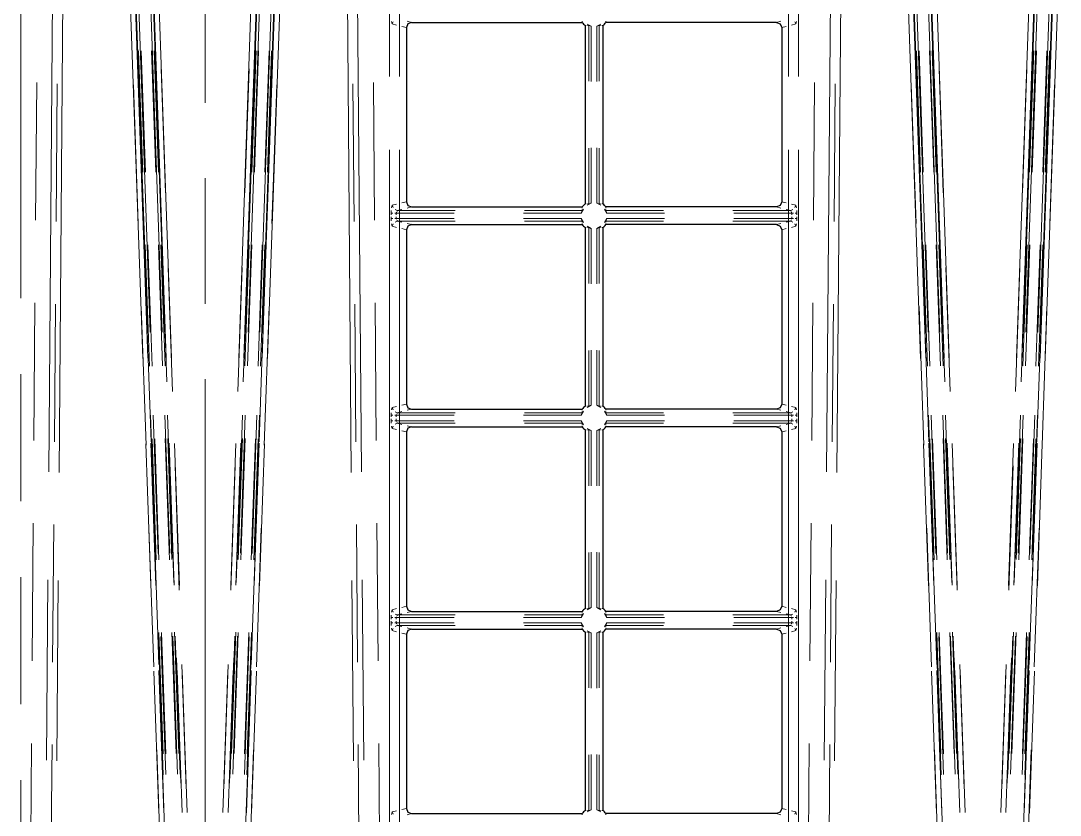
# Model space of a CAD drawing. Header units: millimetres. Extents: x 0 to 1989, y -338 to 950.
# Drawn here: x 525.3 to 725.7, y 338 to 491.2 of the extents above; entities that cross this region are included whole.
import ezdxf

# ---------------------------------------------------------------- set-up
doc = ezdxf.new("R2010")
doc.units = ezdxf.units.MM
doc.layers.add('DETAIL', color=8, linetype='Continuous')
doc.layers.add('FINE', color=9, linetype='Continuous')

msp = doc.modelspace()

# ---------------------------------------------------------------- linework, layer by layer
at = {"layer": 'DETAIL', "lineweight": 25}
for p, q in [((599.62, 489.89), (599.62, 456.28)), ((600.63, 490.88), (633.52, 490.88)), ((634.11, 490.29), (634.11, 455.87)), ((637.51, 490.29), (637.51, 455.87)), ((670.99, 490.88), (638.1, 490.88)), ((672, 489.89), (672, 456.28)), ((600.63, 455.28), (633.52, 455.28)), ((670.99, 455.28), (638.1, 455.28)), ((634.11, 451.29), (634.11, 416.87)), ((637.51, 451.29), (637.51, 416.87)), ((670.99, 451.88), (638.1, 451.88)), ((599.62, 450.89), (599.62, 417.28)), ((672, 450.89), (672, 417.28)), ((600.63, 416.28), (633.52, 416.28)), ((670.99, 416.28), (638.1, 416.28)), ((599.62, 411.89), (599.62, 378.28)), ((600.63, 412.88), (633.52, 412.88)), ((634.11, 412.29), (634.11, 377.87)), ((637.51, 412.29), (637.51, 377.87)), ((670.99, 412.88), (638.1, 412.88)), ((672, 411.89), (672, 378.28)), ((600.63, 377.28), (633.52, 377.28)), ((670.99, 377.28), (638.1, 377.28)), ((599.62, 372.89), (599.62, 339.28)), ((600.63, 373.88), (633.52, 373.88)), ((634.11, 373.29), (634.11, 338.87)), ((637.51, 373.29), (637.51, 338.87)), ((670.99, 373.88), (638.1, 373.88)), ((672, 372.89), (672, 339.28)), ((600.63, 338.28), (633.52, 338.28)), ((670.99, 338.28), (638.1, 338.28))]:
    msp.add_line(p, q, dxfattribs=at)
for points in [[(600.63, 490.88), (599.92, 490.59), (599.62, 489.89)], [(670.99, 490.88), (671.71, 490.59), (672, 489.89)], [(599.62, 456.28), (599.92, 455.57), (600.63, 455.28)], [(672, 456.28), (671.71, 455.57), (670.99, 455.28)], [(600.63, 451.88), (599.92, 451.59), (599.62, 450.89)], [(670.99, 451.88), (671.71, 451.59), (672, 450.89)], [(599.62, 417.28), (599.92, 416.57), (600.63, 416.28)], [(672, 417.28), (671.71, 416.57), (670.99, 416.28)], [(600.63, 412.88), (599.92, 412.59), (599.62, 411.89)], [(670.99, 412.88), (671.71, 412.59), (672, 411.89)], [(599.62, 378.28), (599.92, 377.57), (600.63, 377.28)], [(672, 378.28), (671.71, 377.57), (670.99, 377.28)], [(600.63, 373.88), (599.92, 373.59), (599.62, 372.89)], [(670.99, 373.88), (671.71, 373.59), (672, 372.89)], [(599.62, 339.28), (599.92, 338.57), (600.63, 338.28)], [(672, 339.28), (671.71, 338.57), (670.99, 338.28)]]:
    msp.add_lwpolyline(points, dxfattribs=at)
for points in [[(633.52, 490.88, 0.073463), (634.11, 490.29)], [(637.51, 490.29, 0.073799), (638.1, 490.88)], [(634.11, 455.87, 0.073451), (633.52, 455.28)], [(638.1, 455.28, 0.073558), (637.51, 455.87)], [(600.63, 451.88), (633.52, 451.88, 0.07352), (634.11, 451.29)], [(637.51, 451.29, 0.073685), (638.1, 451.88)], [(634.11, 416.87, 0.073451), (633.52, 416.28)], [(638.1, 416.28, 0.073558), (637.51, 416.87)], [(633.52, 412.88, 0.073428), (634.11, 412.29)], [(637.51, 412.29, 0.073465), (638.1, 412.88)], [(634.11, 377.87, 0.073396), (633.52, 377.28)], [(638.1, 377.28, 0.073593), (637.51, 377.87)], [(633.52, 373.88, 0.073324), (634.11, 373.29)], [(637.51, 373.29, 0.073708), (638.1, 373.88)], [(634.11, 338.87, 0.073396), (633.52, 338.28)], [(638.1, 338.28, 0.073593), (637.51, 338.87)]]:
    msp.add_lwpolyline(points, format="xyb", dxfattribs=at)
at = {"layer": 'FINE', "lineweight": 9}
for p, q in [((560.81, 620.62), (560.81, 475.34)), ((525.27, 584.48), (525.27, 437.68)), ((546.94, 511.08), (549.74, 431.1)), ((550.24, 431.11), (547.44, 511.08)), ((549.74, 511.08), (552.52, 431.14)), ((553.02, 431.13), (550.24, 511.08)), ((571.38, 511.08), (568.6, 431.13)), ((569.1, 431.14), (571.88, 511.08)), ((574.19, 511.08), (571.38, 431.11)), ((571.88, 431.1), (574.69, 511.08)), ((699.74, 431.1), (696.94, 511.08)), ((697.44, 511.08), (700.24, 431.11)), ((702.52, 431.14), (699.74, 511.08)), ((700.24, 511.08), (703.02, 431.13)), ((718.6, 431.13), (721.38, 511.08)), ((721.88, 511.08), (719.1, 431.14)), ((721.38, 431.11), (724.19, 511.08)), ((724.69, 511.08), (721.88, 431.1)), ((531.5, 508.36), (530.66, 404.17)), ((532.64, 404.06), (533.48, 508.25)), ((545.91, 508.25), (548.79, 426.05)), ((549.79, 426.14), (546.91, 508.34)), ((550.46, 508.27), (553.32, 426.13)), ((554.32, 426.11), (551.46, 508.25)), ((570.16, 508.25), (567.3, 426.11)), ((568.3, 426.13), (571.16, 508.27)), ((574.71, 508.34), (571.83, 426.14)), ((572.83, 426.05), (575.71, 508.25)), ((588.14, 508.25), (588.98, 404.06)), ((590.96, 404.17), (590.13, 508.36)), ((680.66, 404.17), (681.5, 508.36)), ((683.48, 508.25), (682.64, 404.06)), ((703.32, 426.13), (700.46, 508.27)), ((701.46, 508.25), (704.32, 426.11)), ((721.16, 508.27), (718.3, 426.13)), ((721.83, 426.14), (724.71, 508.34)), ((725.71, 508.25), (722.83, 426.05)), ((596.35, 480.43), (596.35, 504.01)), ((598.33, 504.01), (598.33, 480.43)), ((673.29, 504.01), (673.29, 480.43)), ((675.27, 480.43), (675.27, 504.01)), ((599.77, 491.1), (600.63, 490.88)), ((633.52, 490.88), (633.52, 491.1)), ((638.1, 490.88), (638.1, 491.1)), ((671.85, 491.1), (670.99, 490.88)), ((596.89, 490.57), (596.75, 491.02)), ((596.89, 490.57), (597.07, 491)), ((597.75, 490.35), (596.89, 490.57)), ((599.62, 489.89), (598.77, 490.1)), ((634.32, 490.29), (634.11, 490.29)), ((635.29, 490.14), (634.51, 490.56)), ((635.29, 490.14), (635.29, 479.48)), ((636.33, 490.14), (637.11, 490.56)), ((636.33, 490.14), (636.33, 479.48)), ((636.83, 479.53), (636.83, 490.29)), ((636.83, 490.29), (637.04, 490.29)), ((637.3, 490.29), (637.51, 490.29)), ((672, 489.89), (672.85, 490.1)), ((673.88, 490.35), (674.73, 490.57)), ((674.73, 490.57), (674.55, 491)), ((674.73, 490.57), (674.87, 491.02)), ((548.79, 462), (547.98, 485.37)), ((548.48, 485.37), (549.29, 462)), ((551.31, 462.01), (550.49, 485.38)), ((550.99, 485.38), (551.81, 462.02)), ((569.81, 462.02), (570.63, 485.38)), ((571.13, 485.38), (570.31, 462.01)), ((572.33, 462), (573.14, 485.37)), ((573.64, 485.37), (572.83, 462)), ((697.98, 485.37), (698.79, 462)), ((699.29, 462), (698.48, 485.37)), ((700.49, 485.38), (701.31, 462.01)), ((701.81, 462.02), (700.99, 485.38)), ((720.63, 485.38), (719.81, 462.02)), ((720.31, 462.01), (721.13, 485.38)), ((723.14, 485.37), (722.33, 462)), ((722.83, 462), (723.64, 485.37)), ((552.09, 460.27), (551.25, 484.47)), ((570.37, 484.47), (569.53, 460.27)), ((701.25, 484.47), (702.09, 460.27)), ((719.53, 460.27), (720.38, 484.47)), ((552.34, 481.92), (553.17, 457.98)), ((568.45, 457.98), (569.28, 481.92)), ((703.17, 457.98), (702.34, 481.92)), ((719.28, 481.92), (718.45, 457.98)), ((528.13, 452.71), (528.34, 479.26)), ((547.95, 479.76), (548.89, 452.93)), ((572.73, 452.93), (573.67, 479.76)), ((593.28, 479.26), (593.49, 452.71)), ((678.34, 479.26), (678.13, 452.71)), ((698.89, 452.93), (697.95, 479.76)), ((723.67, 479.76), (722.73, 452.93)), ((532.3, 479.04), (532.09, 452.48)), ((547.92, 452.12), (546.99, 478.85)), ((574.63, 478.85), (573.7, 452.12)), ((589.53, 452.48), (589.32, 479.04)), ((682.09, 452.48), (682.3, 479.04)), ((696.99, 478.85), (697.92, 452.12)), ((723.7, 452.12), (724.63, 478.85)), ((596.35, 324.83), (596.35, 466.29)), ((598.33, 466.29), (598.33, 324.83)), ((634.79, 455.87), (634.79, 466.63)), ((635.29, 466.69), (635.29, 456.03)), ((636.33, 466.69), (636.33, 456.03)), ((636.83, 455.87), (636.83, 466.63)), ((673.29, 466.29), (673.29, 324.83)), ((675.27, 324.83), (675.27, 466.29)), ((560.81, 460.81), (560.81, 436.6)), ((596.75, 455.14), (596.89, 455.6)), ((596.89, 455.6), (597.75, 455.81)), ((597.07, 455.16), (596.89, 455.6)), ((598.77, 456.06), (599.62, 456.28)), ((600.63, 455.28), (599.77, 455.07)), ((633.52, 455.28), (633.52, 455.07)), ((634.11, 455.87), (634.32, 455.87)), ((634.51, 455.6), (635.29, 456.03)), ((634.58, 455.87), (634.79, 455.87)), ((635.29, 456.03), (635.13, 455.99)), ((636.33, 456.03), (636.49, 455.99)), ((637.11, 455.6), (636.33, 456.03)), ((637.04, 455.87), (636.83, 455.87)), ((637.51, 455.87), (637.3, 455.87)), ((638.1, 455.28), (638.1, 455.07)), ((670.99, 455.28), (671.85, 455.07)), ((672.85, 456.06), (672, 456.28)), ((674.73, 455.6), (673.88, 455.81)), ((674.55, 455.16), (674.73, 455.6)), ((674.87, 455.14), (674.73, 455.6)), ((596.69, 454.1), (596.72, 454.57)), ((596.69, 454.1), (597, 454.1)), ((596.69, 453.78), (596.69, 454.1)), ((596.69, 453.06), (596.69, 453.39)), ((596.69, 453.06), (597, 453.06)), ((596.72, 452.59), (596.69, 453.06)), ((597.37, 454.1), (597.68, 454.1)), ((597.37, 453.06), (597.68, 453.06)), ((597.88, 454.6), (597.45, 454.78)), ((597.74, 454.26), (597.68, 454.1)), ((597.68, 454.1), (597.68, 453.78)), ((608.83, 454.1), (597.68, 454.1)), ((597.68, 453.39), (597.68, 453.06)), ((597.68, 453.06), (597.74, 452.91)), ((597.68, 453.06), (608.83, 453.06)), ((597.88, 454.6), (597.82, 454.44)), ((598.74, 454.81), (597.88, 454.6)), ((597.88, 454.6), (609.02, 454.6)), ((633.36, 454.1), (622.21, 454.1)), ((622.21, 453.06), (633.36, 453.06)), ((622.38, 454.6), (633.52, 454.6)), ((633.36, 454.1), (633.79, 454.88)), ((633.36, 453.06), (633.4, 452.91)), ((633.79, 452.28), (633.36, 453.06)), ((633.52, 454.81), (633.52, 454.6)), ((638.26, 454.1), (637.83, 454.88)), ((637.83, 452.28), (638.26, 453.06)), ((638.1, 454.81), (638.1, 454.6)), ((649.24, 454.6), (638.1, 454.6)), ((638.26, 453.06), (638.22, 452.91)), ((638.26, 454.1), (649.41, 454.1)), ((649.41, 453.06), (638.26, 453.06)), ((673.94, 453.06), (662.79, 453.06)), ((673.74, 454.6), (674.18, 454.78)), ((673.74, 454.6), (673.8, 454.44)), ((673.88, 454.26), (673.94, 454.1)), ((673.94, 453.06), (673.88, 452.91)), ((674.25, 454.1), (673.94, 454.1)), ((673.94, 453.39), (673.94, 453.06)), ((674.25, 453.06), (673.94, 453.06)), ((674.93, 454.1), (674.62, 454.1)), ((674.93, 453.06), (674.62, 453.06)), ((674.93, 454.1), (674.9, 454.57)), ((674.9, 452.59), (674.93, 453.06)), ((674.93, 453.78), (674.93, 454.1)), ((674.93, 453.06), (674.93, 453.39)), ((596.89, 451.57), (596.75, 452.02)), ((596.89, 451.57), (597.07, 452)), ((597.75, 451.35), (596.89, 451.57)), ((597.45, 452.38), (597.88, 452.56)), ((597.82, 452.72), (597.88, 452.56)), ((597.88, 452.56), (598.74, 452.35)), ((609.02, 452.56), (597.88, 452.56)), ((599.62, 450.89), (598.77, 451.1)), ((599.77, 452.1), (600.63, 451.88)), ((633.52, 452.56), (622.38, 452.56)), ((633.52, 452.35), (633.52, 452.56)), ((633.52, 451.88), (633.52, 452.1)), ((634.32, 451.29), (634.11, 451.29)), ((635.29, 451.14), (634.51, 451.56)), ((634.79, 451.29), (634.58, 451.29)), ((634.79, 440.53), (634.79, 451.29)), ((635.29, 451.14), (635.29, 440.48)), ((636.33, 451.14), (637.11, 451.56)), ((636.33, 451.14), (636.33, 440.48)), ((636.83, 440.53), (636.83, 451.29)), ((636.83, 451.29), (637.04, 451.29)), ((637.3, 451.29), (637.51, 451.29)), ((638.1, 452.56), (649.24, 452.56)), ((638.1, 452.35), (638.1, 452.56)), ((638.1, 451.88), (638.1, 452.1)), ((671.85, 452.1), (670.99, 451.88)), ((672, 450.89), (672.85, 451.1)), ((673.8, 452.72), (673.74, 452.56)), ((674.18, 452.38), (673.74, 452.56)), ((673.88, 451.35), (674.73, 451.57)), ((674.73, 451.57), (674.55, 452)), ((674.73, 451.57), (674.87, 452.02)), ((550.1, 424.61), (549.28, 447.98)), ((549.78, 447.98), (550.6, 424.61)), ((552.62, 424.63), (551.8, 448)), ((552.3, 448.01), (553.12, 424.65)), ((568.5, 424.65), (569.32, 448.01)), ((569.82, 448), (569, 424.63)), ((571.02, 424.61), (571.84, 447.98)), ((572.34, 447.98), (571.52, 424.61)), ((699.28, 447.98), (700.1, 424.61)), ((700.6, 424.61), (699.78, 447.98)), ((701.8, 448), (702.62, 424.63)), ((703.12, 424.65), (702.3, 448.01)), ((719.32, 448.01), (718.5, 424.65)), ((719, 424.63), (719.82, 448)), ((721.84, 447.98), (721.02, 424.61)), ((721.52, 424.61), (722.34, 447.98)), ((553.44, 421.55), (552.59, 445.75)), ((569.03, 445.75), (568.18, 421.55)), ((702.59, 445.75), (703.44, 421.55)), ((718.18, 421.55), (719.03, 445.75)), ((553.67, 443.62), (554.51, 419.69)), ((567.12, 419.69), (567.95, 443.62)), ((704.51, 419.69), (703.67, 443.62)), ((717.95, 443.62), (717.12, 419.69)), ((527.79, 410.22), (528, 436.78)), ((531.97, 436.55), (531.75, 410)), ((549.42, 409.36), (548.48, 436.08)), ((549.46, 436.82), (550.4, 409.99)), ((571.22, 409.99), (572.16, 436.82)), ((573.14, 436.08), (572.2, 409.36)), ((589.87, 410), (589.66, 436.55)), ((593.62, 436.78), (593.83, 410.22)), ((678, 436.78), (677.79, 410.22)), ((681.75, 410), (681.97, 436.55)), ((698.48, 436.08), (699.42, 409.36)), ((700.4, 409.99), (699.46, 436.82)), ((722.16, 436.82), (721.22, 409.99)), ((722.2, 409.36), (723.14, 436.08)), ((634.79, 416.87), (634.79, 427.63)), ((635.29, 427.69), (635.29, 417.03)), ((636.33, 427.69), (636.33, 417.03)), ((636.83, 416.87), (636.83, 427.63)), ((525.27, 423.01), (525.27, 398.54)), ((560.81, 422.07), (560.81, 276.79)), ((598.77, 417.06), (599.62, 417.28)), ((634.51, 416.6), (635.29, 417.03)), ((635.29, 417.03), (635.13, 416.99)), ((636.33, 417.03), (636.49, 416.99)), ((637.11, 416.6), (636.33, 417.03)), ((672.85, 417.06), (672, 417.28)), ((550.3, 415.1), (551.24, 388.44)), ((551.74, 388.46), (550.8, 415.12)), ((553.08, 415.15), (554, 388.5)), ((554.5, 388.5), (553.58, 415.15)), ((568.04, 415.15), (567.12, 388.5)), ((567.62, 388.5), (568.55, 415.15)), ((570.82, 415.12), (569.88, 388.46)), ((570.38, 388.44), (571.32, 415.1)), ((596.69, 415.1), (596.72, 415.57)), ((596.69, 415.1), (597, 415.1)), ((596.69, 414.78), (596.69, 415.1)), ((596.75, 416.14), (596.89, 416.6)), ((596.89, 416.6), (597.75, 416.81)), ((597.07, 416.16), (596.89, 416.6)), ((597.37, 415.1), (597.68, 415.1)), ((597.88, 415.6), (597.45, 415.78)), ((597.74, 415.26), (597.68, 415.1)), ((597.68, 415.1), (597.68, 414.78)), ((608.83, 415.1), (597.68, 415.1)), ((597.88, 415.6), (597.82, 415.44)), ((600.63, 416.28), (599.77, 416.07)), ((633.36, 415.1), (622.21, 415.1)), ((622.38, 415.6), (633.52, 415.6)), ((633.36, 415.1), (633.79, 415.88)), ((633.52, 416.28), (633.52, 416.07)), ((633.52, 415.81), (633.52, 415.6)), ((634.11, 416.87), (634.32, 416.87)), ((634.58, 416.87), (634.79, 416.87)), ((637.04, 416.87), (636.83, 416.87)), ((637.51, 416.87), (637.3, 416.87)), ((638.26, 415.1), (637.83, 415.88)), ((638.1, 416.28), (638.1, 416.07)), ((638.1, 415.81), (638.1, 415.6)), ((649.24, 415.6), (638.1, 415.6)), ((638.26, 415.1), (649.41, 415.1)), ((673.74, 415.6), (662.6, 415.6)), ((662.79, 415.1), (673.94, 415.1)), ((670.99, 416.28), (671.85, 416.07)), ((672.88, 415.81), (673.74, 415.6)), ((673.74, 415.6), (674.18, 415.78)), ((673.74, 415.6), (673.8, 415.44)), ((674.73, 416.6), (673.88, 416.81)), ((673.88, 415.26), (673.94, 415.1)), ((674.25, 415.1), (673.94, 415.1)), ((673.94, 415.1), (673.94, 414.78)), ((674.55, 416.16), (674.73, 416.6)), ((674.93, 415.1), (674.62, 415.1)), ((674.87, 416.14), (674.73, 416.6)), ((674.93, 415.1), (674.9, 415.57)), ((674.93, 414.78), (674.93, 415.1)), ((701.24, 388.44), (700.3, 415.1)), ((700.8, 415.12), (701.74, 388.46)), ((704, 388.5), (703.08, 415.15)), ((703.58, 415.15), (704.5, 388.5)), ((717.12, 388.5), (718.04, 415.15)), ((718.55, 415.15), (717.62, 388.5)), ((719.88, 388.46), (720.82, 415.12)), ((721.32, 415.1), (720.38, 388.44)), ((596.69, 414.06), (596.69, 414.39)), ((596.69, 414.06), (597, 414.06)), ((596.72, 413.59), (596.69, 414.06)), ((596.89, 412.57), (596.75, 413.02)), ((596.89, 412.57), (597.07, 413)), ((597.37, 414.06), (597.68, 414.06)), ((597.45, 413.38), (597.88, 413.56)), ((597.68, 414.06), (597.74, 413.91)), ((597.82, 413.72), (597.88, 413.56)), ((599.77, 413.1), (600.63, 412.88)), ((622.21, 414.06), (633.36, 414.06)), ((633.52, 413.56), (622.38, 413.56)), ((633.36, 414.06), (633.4, 413.91)), ((633.79, 413.28), (633.36, 414.06)), ((633.52, 413.35), (633.52, 413.56)), ((633.52, 412.88), (633.52, 413.1)), ((637.83, 413.28), (638.26, 414.06)), ((638.1, 413.56), (649.24, 413.56)), ((638.1, 413.35), (638.1, 413.56)), ((638.1, 412.88), (638.1, 413.1)), ((638.26, 414.06), (638.22, 413.91)), ((649.41, 414.06), (638.26, 414.06)), ((673.94, 414.06), (662.79, 414.06)), ((671.85, 413.1), (670.99, 412.88)), ((673.8, 413.72), (673.74, 413.56)), ((674.18, 413.38), (673.74, 413.56)), ((673.94, 414.06), (673.88, 413.91)), ((673.94, 414.39), (673.94, 414.06)), ((674.25, 414.06), (673.94, 414.06)), ((674.73, 412.57), (674.55, 413)), ((674.93, 414.06), (674.62, 414.06)), ((674.73, 412.57), (674.87, 413.02)), ((674.9, 413.59), (674.93, 414.06)), ((674.93, 414.06), (674.93, 414.39)), ((597.75, 412.35), (596.89, 412.57)), ((599.62, 411.89), (598.77, 412.1)), ((634.32, 412.29), (634.11, 412.29)), ((635.29, 412.14), (634.51, 412.56)), ((634.79, 412.29), (634.58, 412.29)), ((634.79, 401.53), (634.79, 412.29)), ((635.29, 412.14), (635.29, 401.48)), ((636.33, 412.14), (637.11, 412.56)), ((636.33, 412.14), (636.33, 401.48)), ((637.3, 412.29), (637.51, 412.29)), ((672, 411.89), (672.85, 412.1)), ((673.88, 412.35), (674.73, 412.57)), ((549.36, 409.61), (550.32, 382.21)), ((551.32, 382.3), (550.36, 409.7)), ((551.4, 387.22), (550.59, 410.59)), ((551.09, 410.58), (551.9, 387.21)), ((553.92, 387.25), (553.11, 410.61)), ((553.61, 410.63), (554.42, 387.27)), ((553.89, 409.7), (554.85, 382.32)), ((555.85, 382.3), (554.89, 409.68)), ((566.73, 409.68), (565.77, 382.3)), ((566.77, 382.32), (567.73, 409.7)), ((567.2, 387.27), (568.02, 410.63)), ((568.51, 410.61), (567.7, 387.25)), ((569.72, 387.21), (570.53, 410.58)), ((571.03, 410.59), (570.22, 387.22)), ((571.26, 409.7), (570.3, 382.3)), ((571.3, 382.21), (572.26, 409.61)), ((700.32, 382.21), (699.36, 409.61)), ((700.36, 409.7), (701.32, 382.3)), ((700.59, 410.59), (701.4, 387.22)), ((701.9, 387.21), (701.09, 410.58)), ((703.11, 410.61), (703.92, 387.25)), ((704.42, 387.27), (703.61, 410.63)), ((704.85, 382.32), (703.89, 409.7)), ((704.89, 409.68), (705.85, 382.3)), ((715.77, 382.3), (716.73, 409.68)), ((717.73, 409.7), (716.77, 382.32)), ((718.02, 410.63), (717.2, 387.27)), ((717.7, 387.25), (718.51, 410.61)), ((720.53, 410.58), (719.72, 387.21)), ((720.22, 387.22), (721.03, 410.59)), ((720.3, 382.3), (721.26, 409.7)), ((722.26, 409.61), (721.3, 382.21)), ((554.79, 382.84), (553.94, 407.04)), ((567.68, 407.04), (566.83, 382.84)), ((703.94, 407.04), (704.79, 382.84)), ((716.83, 382.84), (717.68, 407.04)), ((555.01, 405.33), (555.84, 381.39)), ((565.78, 381.39), (566.62, 405.33)), ((705.84, 381.39), (705.01, 405.33)), ((716.61, 405.33), (715.78, 381.39)), ((527.45, 367.74), (527.67, 394.29)), ((531.63, 394.06), (531.41, 367.51)), ((550.92, 366.59), (549.98, 393.32)), ((550.96, 393.88), (551.9, 367.05)), ((569.72, 367.05), (570.66, 393.88)), ((571.64, 393.32), (570.7, 366.59)), ((590.21, 367.51), (589.99, 394.06)), ((593.96, 394.29), (594.17, 367.74)), ((677.67, 394.29), (677.45, 367.74)), ((681.41, 367.51), (681.63, 394.06)), ((699.98, 393.32), (700.92, 366.59)), ((701.9, 367.05), (700.96, 393.88)), ((720.66, 393.88), (719.72, 367.05)), ((720.7, 366.59), (721.64, 393.32)), ((634.79, 377.87), (634.79, 388.63)), ((635.29, 388.69), (635.29, 378.03)), ((636.33, 388.69), (636.33, 378.03)), ((636.83, 377.87), (636.83, 388.63)), ((525.27, 383.86), (525.27, 359.39)), ((530.5, 383.34), (530.22, 348.61)), ((532.2, 348.49), (532.48, 383.22)), ((589.14, 383.22), (589.42, 348.49)), ((591.4, 348.61), (591.12, 383.34)), ((680.22, 348.61), (680.5, 383.34)), ((682.48, 383.22), (682.2, 348.49)), ((596.75, 377.14), (596.89, 377.6)), ((596.89, 377.6), (597.75, 377.81)), ((597.07, 377.16), (596.89, 377.6)), ((598.77, 378.06), (599.62, 378.28)), ((600.63, 377.28), (599.77, 377.07)), ((633.36, 376.1), (633.79, 376.88)), ((633.52, 377.28), (633.52, 377.07)), ((634.11, 377.87), (634.32, 377.87)), ((634.51, 377.6), (635.29, 378.03)), ((634.58, 377.87), (634.79, 377.87)), ((635.29, 378.03), (635.13, 377.99)), ((636.33, 378.03), (636.49, 377.99)), ((637.11, 377.6), (636.33, 378.03)), ((637.04, 377.87), (636.83, 377.87)), ((637.51, 377.87), (637.3, 377.87)), ((638.26, 376.1), (637.83, 376.88)), ((638.1, 377.28), (638.1, 377.07)), ((670.99, 377.28), (671.85, 377.07)), ((672.85, 378.06), (672, 378.28)), ((674.73, 377.6), (673.88, 377.81)), ((674.55, 377.16), (674.73, 377.6)), ((674.87, 377.14), (674.73, 377.6)), ((596.69, 376.1), (596.72, 376.57)), ((596.69, 376.1), (597, 376.1)), ((596.69, 375.78), (596.69, 376.1)), ((596.69, 375.06), (596.69, 375.39)), ((596.69, 375.06), (597, 375.06)), ((596.72, 374.59), (596.69, 375.06)), ((597.37, 376.1), (597.68, 376.1)), ((597.37, 375.06), (597.68, 375.06)), ((597.88, 376.6), (597.45, 376.78)), ((597.74, 376.26), (597.68, 376.1)), ((597.68, 376.1), (597.68, 375.78)), ((608.83, 376.1), (597.68, 376.1)), ((597.68, 375.39), (597.68, 375.06)), ((597.68, 375.06), (597.74, 374.91)), ((597.68, 375.06), (608.83, 375.06)), ((597.88, 376.6), (597.82, 376.44)), ((598.74, 376.81), (597.88, 376.6)), ((597.88, 376.6), (609.02, 376.6)), ((633.36, 376.1), (622.21, 376.1)), ((622.21, 375.06), (633.36, 375.06)), ((622.38, 376.6), (633.52, 376.6)), ((633.36, 375.06), (633.4, 374.91)), ((633.79, 374.28), (633.36, 375.06)), ((633.52, 376.81), (633.52, 376.6)), ((637.83, 374.28), (638.26, 375.06)), ((638.1, 376.81), (638.1, 376.6)), ((649.24, 376.6), (638.1, 376.6)), ((638.26, 375.06), (638.22, 374.91)), ((638.26, 376.1), (649.41, 376.1)), ((649.41, 375.06), (638.26, 375.06)), ((662.79, 376.1), (673.94, 376.1)), ((673.94, 375.06), (662.79, 375.06)), ((673.74, 376.6), (674.18, 376.78)), ((673.74, 376.6), (673.8, 376.44)), ((673.88, 376.26), (673.94, 376.1)), ((673.94, 375.06), (673.88, 374.91)), ((674.25, 376.1), (673.94, 376.1)), ((673.94, 376.1), (673.94, 375.78)), ((673.94, 375.39), (673.94, 375.06)), ((674.25, 375.06), (673.94, 375.06)), ((674.93, 376.1), (674.62, 376.1)), ((674.93, 375.06), (674.62, 375.06)), ((674.93, 376.1), (674.9, 376.57)), ((674.93, 375.78), (674.93, 376.1)), ((552.71, 349.83), (551.89, 373.2)), ((552.39, 373.19), (553.21, 349.82)), ((555.23, 349.86), (554.41, 373.23)), ((554.91, 373.25), (555.73, 349.89)), ((565.89, 349.89), (566.71, 373.25)), ((567.21, 373.23), (566.39, 349.86)), ((568.41, 349.82), (569.23, 373.19)), ((569.73, 373.2), (568.91, 349.83)), ((596.89, 373.57), (596.75, 374.02)), ((596.89, 373.57), (597.07, 374)), ((597.75, 373.35), (596.89, 373.57)), ((597.45, 374.38), (597.88, 374.56)), ((597.82, 374.72), (597.88, 374.56)), ((597.88, 374.56), (598.74, 374.35)), ((609.02, 374.56), (597.88, 374.56)), ((599.62, 372.89), (598.77, 373.1)), ((599.77, 374.1), (600.63, 373.88)), ((633.52, 374.56), (622.38, 374.56)), ((633.52, 374.35), (633.52, 374.56)), ((633.52, 373.88), (633.52, 374.1)), ((634.32, 373.29), (634.11, 373.29)), ((635.29, 373.14), (634.51, 373.56)), ((634.79, 373.29), (634.58, 373.29)), ((634.79, 362.53), (634.79, 373.29)), ((635.29, 373.14), (635.29, 362.48)), ((636.33, 373.14), (637.11, 373.56)), ((636.33, 373.14), (636.33, 362.48)), ((636.83, 362.53), (636.83, 373.29)), ((636.83, 373.29), (637.04, 373.29)), ((637.3, 373.29), (637.51, 373.29)), ((638.1, 374.56), (649.24, 374.56)), ((638.1, 374.35), (638.1, 374.56)), ((638.1, 373.88), (638.1, 374.1)), ((671.85, 374.1), (670.99, 373.88)), ((672, 372.89), (672.85, 373.1)), ((673.8, 374.72), (673.74, 374.56)), ((674.18, 374.38), (673.74, 374.56)), ((673.88, 373.35), (674.73, 373.57)), ((674.73, 373.57), (674.55, 374)), ((674.73, 373.57), (674.87, 374.02)), ((701.89, 373.2), (702.71, 349.83)), ((703.21, 349.82), (702.39, 373.19)), ((704.41, 373.23), (705.23, 349.86)), ((705.73, 349.89), (704.91, 373.25)), ((716.71, 373.25), (715.89, 349.89)), ((716.39, 349.86), (717.21, 373.23)), ((719.23, 373.19), (718.41, 349.82)), ((718.91, 349.83), (719.73, 373.2)), ((551.8, 372.45), (552.73, 345.79)), ((553.23, 345.82), (552.3, 372.47)), ((554.56, 372.51), (555.48, 345.87)), ((555.98, 345.86), (555.06, 372.51)), ((566.56, 372.51), (565.64, 345.86)), ((566.14, 345.87), (567.06, 372.51)), ((569.32, 372.47), (568.39, 345.82)), ((568.89, 345.79), (569.82, 372.45)), ((702.73, 345.79), (701.8, 372.45)), ((702.3, 372.47), (703.23, 345.82)), ((705.48, 345.87), (704.56, 372.51)), ((705.06, 372.51), (705.98, 345.86)), ((715.64, 345.86), (716.56, 372.51)), ((717.06, 372.51), (716.14, 345.87)), ((718.39, 345.82), (719.32, 372.47)), ((719.82, 372.45), (718.89, 345.79)), ((556.14, 344.13), (555.29, 368.32)), ((556.34, 367.03), (557.17, 343.09)), ((564.45, 343.09), (565.28, 367.03)), ((566.33, 368.32), (565.49, 344.13)), ((705.29, 368.32), (706.14, 344.13)), ((707.17, 343.09), (706.34, 367.03)), ((715.28, 367.03), (714.45, 343.09)), ((715.49, 344.13), (716.33, 368.32)), ((550.9, 365.77), (551.86, 338.37)), ((552.86, 338.46), (551.9, 365.86)), ((555.42, 365.89), (556.37, 338.52)), ((557.37, 338.49), (556.42, 365.87)), ((565.2, 365.87), (564.25, 338.49)), ((565.25, 338.52), (566.2, 365.89)), ((569.72, 365.86), (568.77, 338.46)), ((569.76, 338.37), (570.72, 365.77)), ((701.86, 338.37), (700.9, 365.77)), ((701.9, 365.86), (702.86, 338.46)), ((706.37, 338.52), (705.42, 365.89)), ((706.42, 365.87), (707.37, 338.49)), ((714.25, 338.49), (715.2, 365.87)), ((716.2, 365.89), (715.25, 338.52)), ((718.77, 338.46), (719.72, 365.86)), ((720.72, 365.77), (719.76, 338.37)), ((527.11, 325.25), (527.33, 351.8)), ((531.29, 351.58), (531.08, 325.02)), ((552.46, 350.94), (553.4, 324.11)), ((568.22, 324.11), (569.16, 350.94)), ((590.55, 325.02), (590.33, 351.58)), ((594.29, 351.8), (594.51, 325.25)), ((677.33, 351.8), (677.11, 325.25)), ((681.08, 325.02), (681.29, 351.58)), ((703.4, 324.11), (702.46, 350.94)), ((719.16, 350.94), (718.22, 324.11)), ((552.41, 323.83), (551.48, 350.56)), ((570.14, 350.56), (569.21, 323.83)), ((634.79, 338.87), (634.79, 349.63)), ((635.29, 349.69), (635.29, 339.03)), ((636.33, 349.69), (636.33, 339.03)), ((636.83, 338.87), (636.83, 349.63)), ((701.48, 350.56), (702.41, 323.83)), ((719.21, 323.83), (720.14, 350.56)), ((596.89, 338.6), (597.75, 338.81)), ((598.77, 339.06), (599.62, 339.28)), ((634.11, 338.87), (634.32, 338.87)), ((634.51, 338.6), (635.29, 339.03)), ((634.58, 338.87), (634.79, 338.87)), ((635.29, 339.03), (635.13, 338.99)), ((636.33, 339.03), (636.49, 338.99)), ((637.11, 338.6), (636.33, 339.03)), ((637.04, 338.87), (636.83, 338.87)), ((637.51, 338.87), (637.3, 338.87)), ((672.85, 339.06), (672, 339.28)), ((674.73, 338.6), (673.88, 338.81)), ((596.75, 338.14), (596.89, 338.6)), ((597.07, 338.16), (596.89, 338.6)), ((600.63, 338.28), (599.77, 338.07)), ((633.52, 338.28), (633.52, 338.07)), ((638.1, 338.28), (638.1, 338.07)), ((670.99, 338.28), (671.85, 338.07)), ((674.55, 338.16), (674.73, 338.6)), ((674.87, 338.14), (674.73, 338.6))]:
    msp.add_line(p, q, dxfattribs=at)
for points in [[(696.88, 509.18), (696.91, 508.34), (699.79, 426.14)], [(698.79, 426.05), (695.91, 508.25), (692.1, 508.25)], [(717.3, 426.11), (720.16, 508.25), (714.44, 508.25)], [(634.79, 479.53), (634.79, 490.29), (634.58, 490.29)], [(634.79, 490.29), (634.82, 490.28), (634.9, 490.25), (634.95, 490.23)], [(635.13, 490.18), (635.17, 490.16), (635.29, 490.14)], [(636.49, 490.18), (636.45, 490.16), (636.33, 490.14)], [(636.83, 490.29), (636.8, 490.28), (636.72, 490.25), (636.67, 490.23)], [(634.95, 455.93), (634.86, 455.9), (634.8, 455.88), (634.79, 455.87)], [(636.67, 455.93), (636.76, 455.9), (636.82, 455.88), (636.83, 455.87)], [(633.4, 454.26), (633.39, 454.22), (633.36, 454.1)], [(633.52, 454.6), (633.51, 454.57), (633.48, 454.49), (633.46, 454.44)], [(638.1, 454.6), (638.11, 454.57), (638.14, 454.49), (638.16, 454.44)], [(638.22, 454.26), (638.23, 454.22), (638.26, 454.1)], [(672.88, 454.81), (673.74, 454.6), (662.6, 454.6)], [(662.79, 454.1), (673.94, 454.1), (673.94, 453.78)], [(633.46, 452.72), (633.49, 452.63), (633.52, 452.57), (633.52, 452.56)], [(634.79, 451.29), (634.82, 451.28), (634.9, 451.25), (634.95, 451.23)], [(635.13, 451.18), (635.17, 451.16), (635.29, 451.14)], [(636.49, 451.18), (636.45, 451.16), (636.33, 451.14)], [(636.83, 451.29), (636.8, 451.28), (636.72, 451.25), (636.67, 451.23)], [(638.16, 452.72), (638.13, 452.63), (638.11, 452.57), (638.1, 452.56)], [(662.6, 452.56), (673.74, 452.56), (672.88, 452.35)], [(634.95, 416.93), (634.86, 416.9), (634.8, 416.88), (634.79, 416.87)], [(636.67, 416.93), (636.76, 416.9), (636.82, 416.88), (636.83, 416.87)], [(598.74, 415.81), (597.88, 415.6), (609.02, 415.6)], [(633.4, 415.26), (633.39, 415.22), (633.36, 415.1)], [(633.52, 415.6), (633.51, 415.57), (633.48, 415.49), (633.46, 415.44)], [(638.1, 415.6), (638.11, 415.57), (638.14, 415.49), (638.16, 415.44)], [(638.22, 415.26), (638.23, 415.22), (638.26, 415.1)], [(597.68, 414.39), (597.68, 414.06), (608.83, 414.06)], [(609.02, 413.56), (597.88, 413.56), (598.74, 413.35)], [(633.46, 413.72), (633.49, 413.63), (633.52, 413.57), (633.52, 413.56)], [(638.16, 413.72), (638.13, 413.63), (638.11, 413.57), (638.1, 413.56)], [(662.6, 413.56), (673.74, 413.56), (672.88, 413.35)], [(634.79, 412.29), (634.82, 412.28), (634.9, 412.25), (634.95, 412.23)], [(635.13, 412.18), (635.17, 412.16), (635.29, 412.14)], [(636.49, 412.18), (636.45, 412.16), (636.33, 412.14)], [(636.83, 412.29), (636.8, 412.28), (636.72, 412.25), (636.67, 412.23)], [(636.83, 401.53), (636.83, 412.29), (637.04, 412.29)], [(634.95, 377.93), (634.86, 377.9), (634.8, 377.88), (634.79, 377.87)], [(636.67, 377.93), (636.76, 377.9), (636.82, 377.88), (636.83, 377.87)], [(633.4, 376.26), (633.39, 376.22), (633.36, 376.1)], [(633.52, 376.6), (633.51, 376.57), (633.48, 376.49), (633.46, 376.44)], [(638.1, 376.6), (638.11, 376.57), (638.14, 376.49), (638.16, 376.44)], [(638.22, 376.26), (638.23, 376.22), (638.26, 376.1)], [(672.88, 376.81), (673.74, 376.6), (662.6, 376.6)], [(674.9, 374.59), (674.93, 375.06), (674.93, 375.39)], [(633.46, 374.72), (633.49, 374.63), (633.52, 374.57), (633.52, 374.56)], [(634.79, 373.29), (634.82, 373.28), (634.9, 373.25), (634.95, 373.23)], [(635.13, 373.18), (635.17, 373.16), (635.29, 373.14)], [(636.49, 373.18), (636.45, 373.16), (636.33, 373.14)], [(636.83, 373.29), (636.8, 373.28), (636.72, 373.25), (636.67, 373.23)], [(638.16, 374.72), (638.13, 374.63), (638.11, 374.57), (638.1, 374.56)], [(662.6, 374.56), (673.74, 374.56), (672.88, 374.35)], [(525.27, 344.72), (525.27, 271.32), (525.27, 266.48)], [(634.95, 338.93), (634.86, 338.9), (634.8, 338.88), (634.79, 338.87)], [(636.67, 338.93), (636.76, 338.9), (636.82, 338.88), (636.83, 338.87)]]:
    msp.add_lwpolyline(points, dxfattribs=at)

doc.saveas('drawing.dxf')
